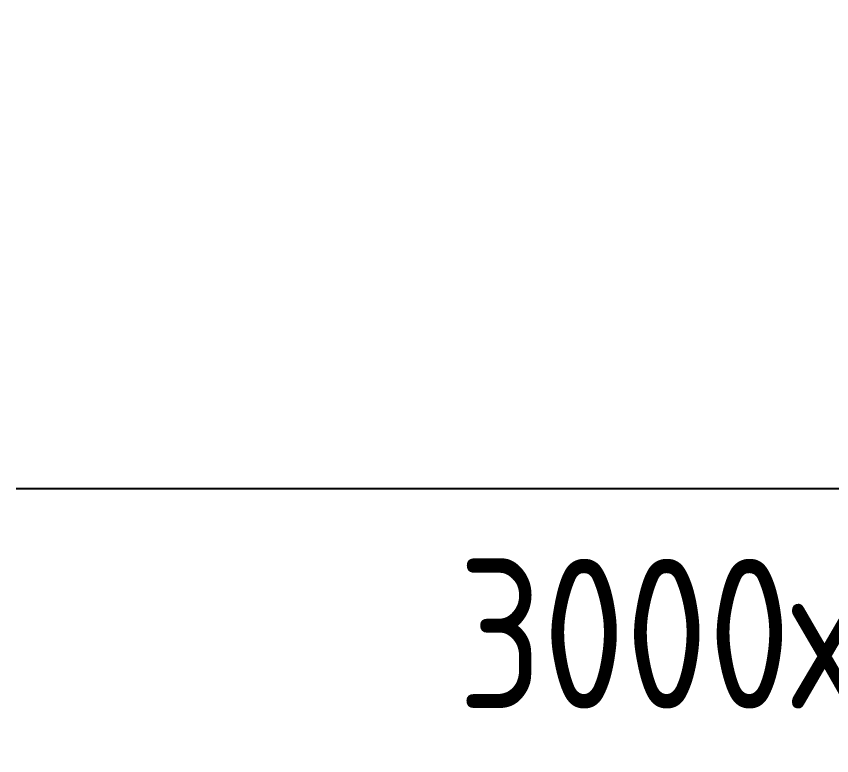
# Model space of a CAD drawing. Header units: millimetres. Extents: x 20530103 to 31271019, y 32092698 to 33532929.
# Drawn here: x 26139156 to 26140517, y 33019049 to 33020284 of the extents above; entities that cross this region are included whole.
import ezdxf
from ezdxf import colors
from ezdxf.entities.mleader import LeaderData, LeaderLine
from ezdxf.math import Vec2, Vec3

# ---------------------------------------------------------------- set-up
doc = ezdxf.new("R2010")
doc.units = ezdxf.units.MM
doc.layers.add('Выноски', color=7, linetype='Continuous')
doc.styles.add('GOST 2.304', font='GOST.TTF')

msp = doc.modelspace()

# ---------------------------------------------------------------- leaders
at = {"layer": 'Выноски', "color": 0, "lineweight": -2}
ml = msp.add_multileader_mtext('Standard', dxfattribs=at)
ml.set_content('{\\C0;Фм-1\\P3000х3000х300(h)}', color=5, style='GOST 2.304')
ml.set_leader_properties(lineweight=-3)
ml.build(insert=Vec2(0, 0))
ml.multileader.update_dxf_attribs({"text_left_attachment_type": 6, "text_right_attachment_type": 6, "dogleg_length": 1, "arrow_head_size": 250, "scale": 100})
ctx = ml.context
ctx.base_point, ctx.scale, ctx.char_height, ctx.arrow_head_size, ctx.landing_gap_size, ctx.plane_origin = Vec3(26139613.9964, 33019494.3185), 100, 250, 250, 180, Vec3(26100770.3708, 33001470.1147)
ctx.left_attachment, ctx.right_attachment, ctx.text_align_type = 6, 6, 1
notes = []
notes.append((ctx, [(1, (1, 1, 0), (26142243.6088, 33019494.3185), (-1, 0), 19.9696, [(1, [(26143222.4094, 33020283.8868)], 0, [])])]))
ctx.mtext.insert, ctx.mtext.alignment, ctx.mtext.flow_direction = Vec3(26140918.8179, 33019794.3185), 2, 5
for ctx, leaders in notes:
    for number, flags, end, landing, length, lines in leaders:
        leader = LeaderData()
        leader.index, (leader.has_last_leader_line, leader.has_dogleg_vector, leader.attachment_direction) = number, flags
        leader.last_leader_point, leader.dogleg_vector, leader.dogleg_length = Vec3(end), Vec3(landing), length
        for number, points, colour, breaks in lines:
            line = LeaderLine()
            line.index, line.vertices, line.color, line.breaks = number, Vec3.list(points), colors.encode_raw_color(colour), breaks
            leader.lines.append(line)
        ctx.leaders.append(leader)

doc.saveas('drawing.dxf')
